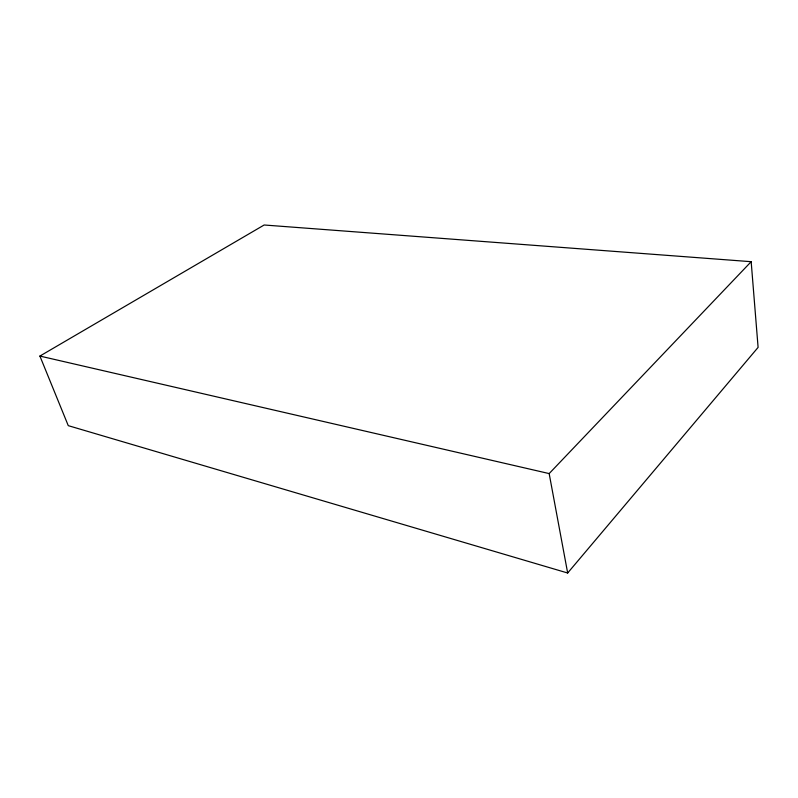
<?xml version="1.0" encoding="UTF-8"?>
<svg xmlns="http://www.w3.org/2000/svg" width="798" height="798" viewBox="0 0 798 798"><rect width="100%" height="100%" fill="white"/><g stroke="black" fill="none" stroke-linecap="round" stroke-linejoin="round"><path stroke-width="1.2" d="M567.667 573.004L758.1 347.389L751.167 261.694L264.158 224.996L39.9 356.068L68.269 425.653L567.667 573.004L549.164 473.583L751.167 261.694M39.9 356.068L549.164 473.583"/></g></svg>
